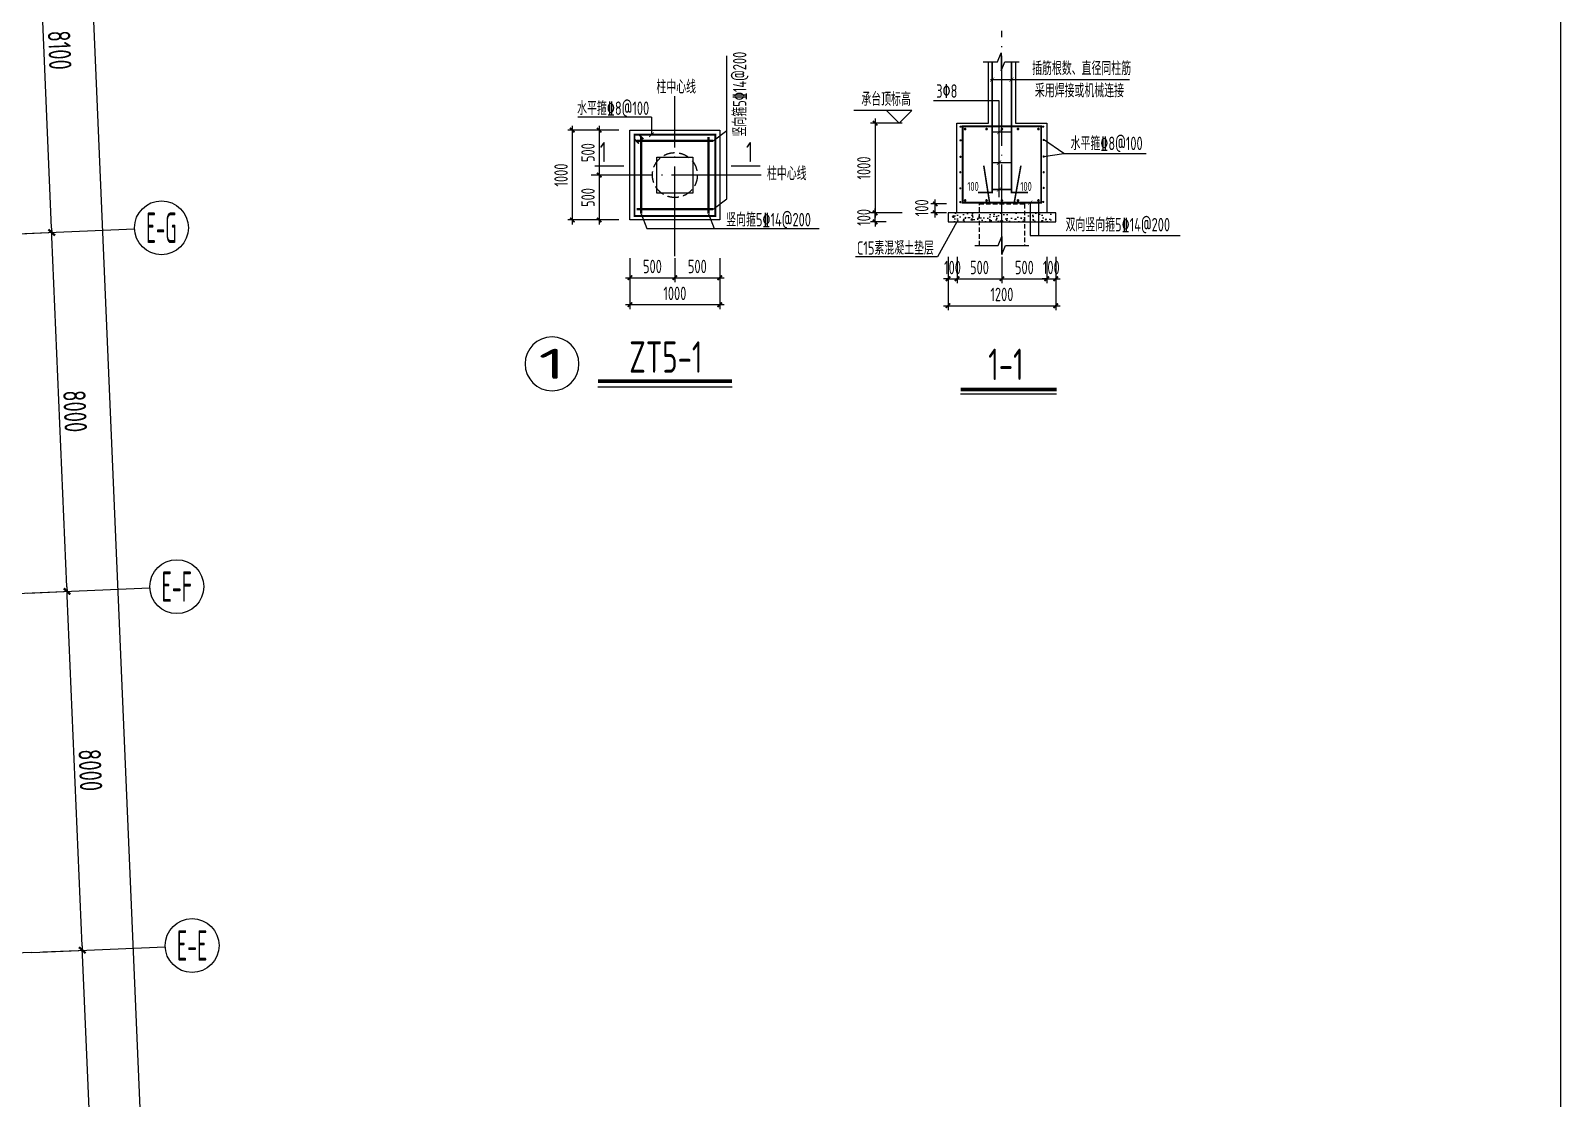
# Model space of a CAD drawing. Extents: x -57409 to 252654, y -8259 to 229119.
# Drawn here: x 218560 to 252632, y 89177 to 112960 of the extents above; entities that cross this region are included whole.
import ezdxf
from ezdxf.enums import TextEntityAlignment as Align

# ---------------------------------------------------------------- set-up
doc = ezdxf.new("R2010")
doc.units = 0
doc.header["$LTSCALE"] = 100
doc.header["$PDMODE"] = 35
doc.header["$PDSIZE"] = 200
for name, pattern in [('DASHED', [0.75, 0.5, -0.25]), ('DOTE', [2.42, 2, -0.2, 0.02, -0.2]), ('HIDDEN', [7, 5, -2])]:
    doc.linetypes.add(name, pattern=pattern)
doc.layers.get('0').update_dxf_attribs({"linetype": 'CONTINUOUS'})
doc.layers.get('Defpoints').update_dxf_attribs({"linetype": 'CONTINUOUS'})
for name, color, linetype in [('AXIS', 3, 'CONTINUOUS'), ('B-TEXT', 3, 'CONTINUOUS'), ('DIM', 3, 'CONTINUOUS'), ('dote', 253, 'DOTE'), ('TEXT', 2, 'CONTINUOUS'), ('Z-AXIS', 3, 'CONTINUOUS'), ('Z-dote', 253, 'DOTE')]:
    doc.layers.add(name, color=color, linetype=linetype)
doc.layers.add('mis', color=31, linetype='CONTINUOUS', plot=False)
doc.layers.add('rein', color=6, linetype='ByLayer', lineweight=18)
doc.styles.add('_TCH_AXIS', font='tssdeng.shx', dxfattribs={"width": 0.7, "bigfont": 'tssdchn.shx'})
doc.styles.add('COMPLEX', font='tssdeng.shx', dxfattribs={"width": 0.7, "bigfont": 'tssdchn.shx'})
doc.styles.add('Jgcad-DIM', font='tssdeng.shx', dxfattribs={"width": 0.7, "bigfont": 'tssdchn.shx'})
doc.styles.add('TSSD_Dimension', font='tssdeng.shx', dxfattribs={"width": 0.7})
doc.styles.add('TSSD_REIN', font='Tssdeng.shx', dxfattribs={"width": 0.7, "bigfont": 'tssdchn.shx'})
doc.dimstyles.new('TSSD_100_100', dxfattribs={"dimtxt": 300, "dimasz": 100, "dimexe": 100, "dimexo": 250, "dimgap": 100, "dimtad": 1, "dimdec": 0, "dimzin": 0, "dimdsep": 46, "dimtxsty": 'Jgcad-DIM', "dimblk": 'ARCHTICK', "dimblk1": 'ARCHTICK', "dimblk2": 'ARCHTICK', "dimsah": 1, "dimcen": 0, "dimdle": 100, "dimclre": 7, "dimclrt": 7, "dimadec": 3, "dimazin": 0, "dimtfac": 1, "dimtdec": 0, "dimtix": 1, "dimtmove": 2, "dimatfit": 3, "dimfxl": 1, "dimtolj": 1, "dimtzin": 0, "dimarcsym": 0})
doc.dimstyles.new('TSSD_100_100$0', dxfattribs={"dimtxt": 300, "dimasz": 100, "dimexe": 100, "dimexo": 250, "dimgap": 100, "dimtad": 1, "dimdec": 0, "dimzin": 0, "dimdsep": 46, "dimtxsty": 'TSSD_Dimension', "dimblk": '_tsdbk', "dimblk1": '_tsdbk', "dimblk2": '_tsdbk', "dimsah": 1, "dimcen": 0, "dimdle": 100, "dimclrt": 7, "dimadec": 0, "dimazin": 0, "dimtfac": 1, "dimtdec": 0, "dimtix": 1, "dimtmove": 2, "dimatfit": 3, "dimldrblk": '_tsdbk', "dimfxl": 1, "dimtolj": 1, "dimtzin": 0, "dimarcsym": 0})

# ---------------------------------------------------------------- blocks, each defined once
blk = doc.blocks.new('_tsdbk')
blk.add_line((-1, 0), (0, 0))
at = {"const_width": 0.5}
blk.add_lwpolyline([(-0.7, -0.7), (0.7, 0.7)], dxfattribs=at)
blk = doc.blocks.new('*D56')
at = {"layer": 'Defpoints', "color": 0}
for p in [(218584, 92430), (219712, 92478), (218925, 84437)]:
    blk.add_point(p, dxfattribs=at)
at = {"layer": 'Z-AXIS', "color": 0, "lineweight": -2}
for p, q in [((218834, 92440), (219812, 92482)), ((220049, 84585), (219717, 92378)), ((219175, 84447), (220153, 84489))]:
    blk.add_line(p, q, dxfattribs=at)
at = {"layer": 'Z-AXIS', "color": 0, "lineweight": -2, "xscale": 100, "yscale": 100, "zscale": 100}
for p, rotation in [((219712, 92478), 92.44398534450973), ((220053, 84485), 272.4439853445098)]:
    blk.add_blockref('_tsdbk', p, dxfattribs=dict(at, rotation=rotation))
at = {"layer": 'Z-AXIS', "color": 7, "insert": (220233, 88496), "char_height": 500, "attachment_point": 5, "rotation": 272.444, "style": 'TSSD_Dimension'}
blk.add_mtext('\\A1;8000', dxfattribs=at)
blk = doc.blocks.new('*D57')
at = {"layer": 'Defpoints', "color": 0}
for p in [(218243, 100422), (219371, 100470), (218584, 92430)]:
    blk.add_point(p, dxfattribs=at)
at = {"layer": 'Z-AXIS', "color": 0, "lineweight": -2}
for p, q in [((218493, 100433), (219471, 100475)), ((219708, 92578), (219375, 100371)), ((218834, 92440), (219812, 92482))]:
    blk.add_line(p, q, dxfattribs=at)
at = {"layer": 'Z-AXIS', "color": 0, "lineweight": -2, "xscale": 100, "yscale": 100, "zscale": 100}
for p, rotation in [((219371, 100470), 92.44398534450973), ((219712, 92478), 272.4439853445098)]:
    blk.add_blockref('_tsdbk', p, dxfattribs=dict(at, rotation=rotation))
at = {"layer": 'Z-AXIS', "color": 7, "insert": (219891, 96489), "char_height": 500, "attachment_point": 5, "rotation": 272.444, "style": 'TSSD_Dimension'}
blk.add_mtext('\\A1;8000', dxfattribs=at)
blk = doc.blocks.new('*D58')
at = {"layer": 'Defpoints', "color": 0}
for p in [(217902, 108415), (219030, 108463), (218243, 100422)]:
    blk.add_point(p, dxfattribs=at)
at = {"layer": 'Z-AXIS', "color": 0, "lineweight": -2}
for p, q in [((218152, 108426), (219130, 108467)), ((219367, 100570), (219034, 108363)), ((218493, 100433), (219471, 100475))]:
    blk.add_line(p, q, dxfattribs=at)
at = {"layer": 'Z-AXIS', "color": 0, "lineweight": -2, "xscale": 100, "yscale": 100, "zscale": 100}
for p, rotation in [((219030, 108463), 92.44398534450973), ((219371, 100470), 272.4439853445098)]:
    blk.add_blockref('_tsdbk', p, dxfattribs=dict(at, rotation=rotation))
at = {"layer": 'Z-AXIS', "color": 7, "insert": (219550, 104482), "char_height": 500, "attachment_point": 5, "rotation": 272.444, "style": 'TSSD_Dimension'}
blk.add_mtext('\\A1;8000', dxfattribs=at)
blk = doc.blocks.new('*D59')
at = {"layer": 'Defpoints', "color": 0}
for p in [(218685, 116556), (217557, 116508), (217902, 108415)]:
    blk.add_point(p, dxfattribs=at)
at = {"layer": 'Z-AXIS', "color": 0, "lineweight": -2}
for p, q in [((217806, 116518), (218784, 116560)), ((219026, 108563), (218689, 116456)), ((218152, 108426), (219130, 108467))]:
    blk.add_line(p, q, dxfattribs=at)
at = {"layer": 'Z-AXIS', "color": 0, "lineweight": -2, "xscale": 100, "yscale": 100, "zscale": 100}
for p, rotation in [((218685, 116556), 92.44398534450973), ((219030, 108463), 272.4439853445098)]:
    blk.add_blockref('_tsdbk', p, dxfattribs=dict(at, rotation=rotation))
at = {"layer": 'Z-AXIS', "color": 7, "insert": (219207, 112524), "char_height": 500, "attachment_point": 5, "rotation": 272.444, "style": 'TSSD_Dimension'}
blk.add_mtext('\\A1;8100', dxfattribs=at)
blk = doc.blocks.new('*D67')
at = {"layer": 'Defpoints', "color": 0}
for p in [(215331, 168660), (217594, 168757), (219766, 64755)]:
    blk.add_point(p, dxfattribs=at)
at = {"layer": 'Z-AXIS', "color": 0, "lineweight": -2}
for p, q in [((215580, 168671), (217694, 168761)), ((222025, 64951), (217598, 168657)), ((220015, 64765), (222129, 64856))]:
    blk.add_line(p, q, dxfattribs=at)
at = {"layer": 'Z-AXIS', "color": 0, "lineweight": -2, "xscale": 100, "yscale": 100, "zscale": 100}
for p, rotation in [((217594, 168757), 92.44398534450973), ((222029, 64851), 272.4439853445098)]:
    blk.add_blockref('_tsdbk', p, dxfattribs=dict(at, rotation=rotation))
at = {"layer": 'Z-AXIS', "color": 7, "insert": (219430, 117545), "char_height": 500, "attachment_point": 5, "rotation": 272.444, "style": 'TSSD_Dimension'}
blk.add_mtext('\\A1;104000', dxfattribs=at)
blk = doc.blocks.new('_AXISO')
blk.add_circle((0, 0), 0.5)
at = {"layer": 'B-TEXT', "style": 'COMPLEX', "width": 1.450893}
blk.add_attdef('A', text='', height=0.56, dxfattribs=at).set_placement((0.249375, -0.28), (0.749375, -0.28), align=Align.FIT)
blk = doc.blocks.new('_ArchTick')
at = {"color": 0, "linetype": 'ByBlock', "const_width": 0.4}
blk.add_lwpolyline([(-0.5, -0.5), (0.5, 0.5)], dxfattribs=at)
blk = doc.blocks.new('*D3198')
at = {"layer": 'Defpoints', "color": 0}
for p in [(238218, 110899), (237368, 108899), (238218, 108899)]:
    blk.add_point(p, dxfattribs=at)
at = {"layer": 'DIM', "color": 7, "lineweight": -2}
for p, q in [((237968, 110899), (237268, 110899)), ((237968, 108899), (237268, 108899))]:
    blk.add_line(p, q, dxfattribs=at)
at = {"layer": 'DIM', "color": 0, "lineweight": -2}
blk.add_line((237368, 110999), (237368, 108799), dxfattribs=at)
at = {"layer": 'DIM', "color": 0, "lineweight": -2, "xscale": 100, "yscale": 100, "zscale": 100}
for p, rotation in [((237368, 110899), 90), ((237368, 108899), 270)]:
    blk.add_blockref('_ArchTick', p, dxfattribs=dict(at, rotation=rotation))
at = {"layer": 'DIM', "color": 7, "insert": (237118, 109899), "char_height": 300, "attachment_point": 5, "rotation": 90, "style": 'Jgcad-DIM'}
blk.add_mtext('\\A1;1000', dxfattribs=at)
blk = doc.blocks.new('*D3199')
at = {"layer": 'Defpoints', "color": 0}
for p in [(237368, 108899), (237868, 108899), (237868, 108699)]:
    blk.add_point(p, dxfattribs=at)
at = {"layer": 'DIM', "color": 7, "lineweight": -2}
for p, q in [((237618, 108899), (237268, 108899)), ((237618, 108699), (237268, 108699))]:
    blk.add_line(p, q, dxfattribs=at)
at = {"layer": 'DIM', "color": 0, "lineweight": -2}
for p, q in [((237368, 108899), (237368, 108999)), ((237368, 108699), (237368, 108899)), ((237368, 108699), (237368, 108599))]:
    blk.add_line(p, q, dxfattribs=at)
at = {"layer": 'DIM', "color": 0, "lineweight": -2, "xscale": 100, "yscale": 100, "zscale": 100}
for p, rotation in [((237368, 108899), 270), ((237368, 108699), 90)]:
    blk.add_blockref('_ArchTick', p, dxfattribs=dict(at, rotation=rotation))
at = {"layer": 'DIM', "color": 7, "insert": (237118, 108799), "char_height": 300, "attachment_point": 5, "rotation": 90, "style": 'Jgcad-DIM'}
blk.add_mtext('\\A1;100', dxfattribs=at)
blk = doc.blocks.new('*D3200')
at = {"layer": 'Defpoints', "color": 0}
for p in [(238708, 109099), (239208, 109099), (239208, 108899)]:
    blk.add_point(p, dxfattribs=at)
at = {"layer": 'DIM', "color": 7, "lineweight": -2}
for p, q in [((238958, 109099), (238608, 109099)), ((238958, 108899), (238608, 108899))]:
    blk.add_line(p, q, dxfattribs=at)
at = {"layer": 'DIM', "color": 0, "lineweight": -2}
blk.add_line((238708, 108799), (238708, 109199), dxfattribs=at)
at = {"layer": 'DIM', "color": 0, "lineweight": -2, "xscale": 100, "yscale": 100, "zscale": 100}
for p, rotation in [((238708, 109099), 90), ((238708, 108899), 270)]:
    blk.add_blockref('_ArchTick', p, dxfattribs=dict(at, rotation=rotation))
at = {"layer": 'DIM', "color": 7, "insert": (238408, 109013), "char_height": 300, "attachment_point": 5, "rotation": 90, "style": 'Jgcad-DIM'}
blk.add_mtext('\\A1;100', dxfattribs=at)
blk = doc.blocks.new('*D3201')
at = {"layer": 'Defpoints', "color": 0}
for p in [(231909, 108142), (232909, 108142), (232909, 107456)]:
    blk.add_point(p, dxfattribs=at)
at = {"layer": 'DIM', "color": 7, "lineweight": -2}
for p, q in [((231909, 107892), (231909, 107356)), ((232909, 107892), (232909, 107356))]:
    blk.add_line(p, q, dxfattribs=at)
at = {"layer": 'DIM', "color": 0, "lineweight": -2}
blk.add_line((231809, 107456), (233009, 107456), dxfattribs=at)
at = {"layer": 'DIM', "color": 0, "lineweight": -2, "xscale": 100, "yscale": 100, "zscale": 100, "rotation": 180}
blk.add_blockref('_ArchTick', (231909, 107456), dxfattribs=at)
at = {"layer": 'DIM', "color": 0, "lineweight": -2, "xscale": 100, "yscale": 100, "zscale": 100}
blk.add_blockref('_ArchTick', (232909, 107456), dxfattribs=at)
at = {"layer": 'DIM', "color": 7, "insert": (232409, 107706), "char_height": 300, "attachment_point": 5, "style": 'Jgcad-DIM'}
blk.add_mtext('\\A1;500', dxfattribs=at)
blk = doc.blocks.new('*D3202')
at = {"layer": 'Defpoints', "color": 0}
for p in [(231909, 108142), (233909, 108142), (233909, 106856)]:
    blk.add_point(p, dxfattribs=at)
at = {"layer": 'DIM', "color": 7, "lineweight": -2}
for p, q in [((231909, 107892), (231909, 106756)), ((233909, 107892), (233909, 106756))]:
    blk.add_line(p, q, dxfattribs=at)
at = {"layer": 'DIM', "color": 0, "lineweight": -2}
blk.add_line((231809, 106856), (234009, 106856), dxfattribs=at)
at = {"layer": 'DIM', "color": 0, "lineweight": -2, "xscale": 100, "yscale": 100, "zscale": 100, "rotation": 180}
blk.add_blockref('_ArchTick', (231909, 106856), dxfattribs=at)
at = {"layer": 'DIM', "color": 0, "lineweight": -2, "xscale": 100, "yscale": 100, "zscale": 100}
blk.add_blockref('_ArchTick', (233909, 106856), dxfattribs=at)
at = {"layer": 'DIM', "color": 7, "insert": (232909, 107106), "char_height": 300, "attachment_point": 5, "style": 'Jgcad-DIM'}
blk.add_mtext('\\A1;1000', dxfattribs=at)
blk = doc.blocks.new('*D3203')
at = {"layer": 'Defpoints', "color": 0}
for p in [(232909, 108142), (233909, 108142), (233909, 107456)]:
    blk.add_point(p, dxfattribs=at)
at = {"layer": 'DIM', "color": 7, "lineweight": -2}
for p, q in [((232909, 107892), (232909, 107356)), ((233909, 107892), (233909, 107356))]:
    blk.add_line(p, q, dxfattribs=at)
at = {"layer": 'DIM', "color": 0, "lineweight": -2}
blk.add_line((232809, 107456), (234009, 107456), dxfattribs=at)
at = {"layer": 'DIM', "color": 0, "lineweight": -2, "xscale": 100, "yscale": 100, "zscale": 100, "rotation": 180}
blk.add_blockref('_ArchTick', (232909, 107456), dxfattribs=at)
at = {"layer": 'DIM', "color": 0, "lineweight": -2, "xscale": 100, "yscale": 100, "zscale": 100}
blk.add_blockref('_ArchTick', (233909, 107456), dxfattribs=at)
at = {"layer": 'DIM', "color": 7, "insert": (233409, 107706), "char_height": 300, "attachment_point": 5, "style": 'Jgcad-DIM'}
blk.add_mtext('\\A1;500', dxfattribs=at)
blk = doc.blocks.new('*D3204')
at = {"layer": 'Defpoints', "color": 0}
for p in [(231909, 110742), (231224, 109742), (231909, 109742)]:
    blk.add_point(p, dxfattribs=at)
at = {"layer": 'DIM', "color": 7, "lineweight": -2}
for p, q in [((231659, 110742), (231124, 110742)), ((231659, 109742), (231124, 109742))]:
    blk.add_line(p, q, dxfattribs=at)
at = {"layer": 'DIM', "color": 0, "lineweight": -2}
blk.add_line((231224, 110842), (231224, 109642), dxfattribs=at)
at = {"layer": 'DIM', "color": 0, "lineweight": -2, "xscale": 100, "yscale": 100, "zscale": 100}
for p, rotation in [((231224, 110742), 90), ((231224, 109742), 270)]:
    blk.add_blockref('_ArchTick', p, dxfattribs=dict(at, rotation=rotation))
at = {"layer": 'DIM', "color": 7, "insert": (230974, 110242), "char_height": 300, "attachment_point": 5, "rotation": 90, "style": 'Jgcad-DIM'}
blk.add_mtext('\\A1;500', dxfattribs=at)
blk = doc.blocks.new('*D3205')
at = {"layer": 'Defpoints', "color": 0}
for p in [(231909, 110742), (230624, 108742), (231909, 108742)]:
    blk.add_point(p, dxfattribs=at)
at = {"layer": 'DIM', "color": 7, "lineweight": -2}
for p, q in [((231659, 110742), (230524, 110742)), ((231659, 108742), (230524, 108742))]:
    blk.add_line(p, q, dxfattribs=at)
at = {"layer": 'DIM', "color": 0, "lineweight": -2}
blk.add_line((230624, 110842), (230624, 108642), dxfattribs=at)
at = {"layer": 'DIM', "color": 0, "lineweight": -2, "xscale": 100, "yscale": 100, "zscale": 100}
for p, rotation in [((230624, 110742), 90), ((230624, 108742), 270)]:
    blk.add_blockref('_ArchTick', p, dxfattribs=dict(at, rotation=rotation))
at = {"layer": 'DIM', "color": 7, "insert": (230374, 109742), "char_height": 300, "attachment_point": 5, "rotation": 90, "style": 'Jgcad-DIM'}
blk.add_mtext('\\A1;1000', dxfattribs=at)
blk = doc.blocks.new('*D3206')
at = {"layer": 'Defpoints', "color": 0}
for p in [(231909, 109742), (231224, 108742), (231909, 108742)]:
    blk.add_point(p, dxfattribs=at)
at = {"layer": 'DIM', "color": 7, "lineweight": -2}
for p, q in [((231659, 109742), (231124, 109742)), ((231659, 108742), (231124, 108742))]:
    blk.add_line(p, q, dxfattribs=at)
at = {"layer": 'DIM', "color": 0, "lineweight": -2}
blk.add_line((231224, 109842), (231224, 108642), dxfattribs=at)
at = {"layer": 'DIM', "color": 0, "lineweight": -2, "xscale": 100, "yscale": 100, "zscale": 100}
for p, rotation in [((231224, 109742), 90), ((231224, 108742), 270)]:
    blk.add_blockref('_ArchTick', p, dxfattribs=dict(at, rotation=rotation))
at = {"layer": 'DIM', "color": 7, "insert": (230974, 109242), "char_height": 300, "attachment_point": 5, "rotation": 90, "style": 'Jgcad-DIM'}
blk.add_mtext('\\A1;500', dxfattribs=at)
blk = doc.blocks.new('*D3207')
at = {"layer": 'Defpoints', "color": 0}
for p in [(238993, 108174), (239193, 108174), (239193, 107433)]:
    blk.add_point(p, dxfattribs=at)
at = {"layer": 'DIM', "color": 7, "lineweight": -2}
for p, q in [((238993, 107924), (238993, 107333)), ((239193, 107924), (239193, 107333))]:
    blk.add_line(p, q, dxfattribs=at)
at = {"layer": 'DIM', "color": 0, "lineweight": -2}
for p, q in [((238993, 107433), (238893, 107433)), ((238993, 107433), (239193, 107433)), ((239193, 107433), (239293, 107433))]:
    blk.add_line(p, q, dxfattribs=at)
at = {"layer": 'DIM', "color": 0, "lineweight": -2, "xscale": 100, "yscale": 100, "zscale": 100}
blk.add_blockref('_ArchTick', (238993, 107433), dxfattribs=at)
at = {"layer": 'DIM', "color": 0, "lineweight": -2, "xscale": 100, "yscale": 100, "zscale": 100, "rotation": 180}
blk.add_blockref('_ArchTick', (239193, 107433), dxfattribs=at)
at = {"layer": 'DIM', "color": 7, "insert": (239093, 107683), "char_height": 300, "attachment_point": 5, "style": 'Jgcad-DIM'}
blk.add_mtext('\\A1;100', dxfattribs=at)
blk = doc.blocks.new('*D3208')
at = {"layer": 'Defpoints', "color": 0}
for p in [(238993, 108174), (241393, 108174), (241393, 106833)]:
    blk.add_point(p, dxfattribs=at)
at = {"layer": 'DIM', "color": 7, "lineweight": -2}
for p, q in [((238993, 107924), (238993, 106733)), ((241393, 107924), (241393, 106733))]:
    blk.add_line(p, q, dxfattribs=at)
at = {"layer": 'DIM', "color": 0, "lineweight": -2}
blk.add_line((238893, 106833), (241493, 106833), dxfattribs=at)
at = {"layer": 'DIM', "color": 0, "lineweight": -2, "xscale": 100, "yscale": 100, "zscale": 100, "rotation": 180}
blk.add_blockref('_ArchTick', (238993, 106833), dxfattribs=at)
at = {"layer": 'DIM', "color": 0, "lineweight": -2, "xscale": 100, "yscale": 100, "zscale": 100}
blk.add_blockref('_ArchTick', (241393, 106833), dxfattribs=at)
at = {"layer": 'DIM', "color": 7, "insert": (240193, 107083), "char_height": 300, "attachment_point": 5, "style": 'Jgcad-DIM'}
blk.add_mtext('\\A1;1200', dxfattribs=at)
blk = doc.blocks.new('*D3209')
at = {"layer": 'Defpoints', "color": 0}
for p in [(239193, 108174), (240193, 108174), (240193, 107433)]:
    blk.add_point(p, dxfattribs=at)
at = {"layer": 'DIM', "color": 7, "lineweight": -2}
for p, q in [((239193, 107924), (239193, 107333)), ((240193, 107924), (240193, 107333))]:
    blk.add_line(p, q, dxfattribs=at)
at = {"layer": 'DIM', "color": 0, "lineweight": -2}
blk.add_line((239093, 107433), (240293, 107433), dxfattribs=at)
at = {"layer": 'DIM', "color": 0, "lineweight": -2, "xscale": 100, "yscale": 100, "zscale": 100, "rotation": 180}
blk.add_blockref('_ArchTick', (239193, 107433), dxfattribs=at)
at = {"layer": 'DIM', "color": 0, "lineweight": -2, "xscale": 100, "yscale": 100, "zscale": 100}
blk.add_blockref('_ArchTick', (240193, 107433), dxfattribs=at)
at = {"layer": 'DIM', "color": 7, "insert": (239693, 107683), "char_height": 300, "attachment_point": 5, "style": 'Jgcad-DIM'}
blk.add_mtext('\\A1;500', dxfattribs=at)
blk = doc.blocks.new('*D3210')
at = {"layer": 'Defpoints', "color": 0}
for p in [(241193, 108174), (241393, 108174), (241393, 107433)]:
    blk.add_point(p, dxfattribs=at)
at = {"layer": 'DIM', "color": 7, "lineweight": -2}
for p, q in [((241193, 107924), (241193, 107333)), ((241393, 107924), (241393, 107333))]:
    blk.add_line(p, q, dxfattribs=at)
at = {"layer": 'DIM', "color": 0, "lineweight": -2}
for p, q in [((241193, 107433), (241093, 107433)), ((241193, 107433), (241393, 107433)), ((241393, 107433), (241493, 107433))]:
    blk.add_line(p, q, dxfattribs=at)
at = {"layer": 'DIM', "color": 0, "lineweight": -2, "xscale": 100, "yscale": 100, "zscale": 100}
blk.add_blockref('_ArchTick', (241193, 107433), dxfattribs=at)
at = {"layer": 'DIM', "color": 0, "lineweight": -2, "xscale": 100, "yscale": 100, "zscale": 100, "rotation": 180}
blk.add_blockref('_ArchTick', (241393, 107433), dxfattribs=at)
at = {"layer": 'DIM', "color": 7, "insert": (241293, 107683), "char_height": 300, "attachment_point": 5, "style": 'Jgcad-DIM'}
blk.add_mtext('\\A1;100', dxfattribs=at)
blk = doc.blocks.new('*D3211')
at = {"layer": 'Defpoints', "color": 0}
for p in [(240193, 108174), (241193, 108174), (241193, 107433)]:
    blk.add_point(p, dxfattribs=at)
at = {"layer": 'DIM', "color": 7, "lineweight": -2}
for p, q in [((240193, 107924), (240193, 107333)), ((241193, 107924), (241193, 107333))]:
    blk.add_line(p, q, dxfattribs=at)
at = {"layer": 'DIM', "color": 0, "lineweight": -2}
blk.add_line((240093, 107433), (241293, 107433), dxfattribs=at)
at = {"layer": 'DIM', "color": 0, "lineweight": -2, "xscale": 100, "yscale": 100, "zscale": 100, "rotation": 180}
blk.add_blockref('_ArchTick', (240193, 107433), dxfattribs=at)
at = {"layer": 'DIM', "color": 0, "lineweight": -2, "xscale": 100, "yscale": 100, "zscale": 100}
blk.add_blockref('_ArchTick', (241193, 107433), dxfattribs=at)
at = {"layer": 'DIM', "color": 7, "insert": (240693, 107683), "char_height": 300, "attachment_point": 5, "style": 'Jgcad-DIM'}
blk.add_mtext('\\A1;500', dxfattribs=at)

msp = doc.modelspace()

# ---------------------------------------------------------------- hatches: boundary and pattern name
at = {"layer": 'TEXT'}
h = msp.add_hatch(dxfattribs=at)
h.set_pattern_fill('AR-CONC', color=256, scale=1.5, style=0)
h.set_pattern_definition([(50, (181505.56, 116383.66), (273.277, -23.9086), [28.575, -314.325]), (355, (181505.56, 116383.66), (-52.8642, 286.585), [22.86, -251.46]), (100.451, (181528.33, 116381.67), (220.4138, 262.675), [24.285, -267.135]), (46.1842, (181505.56, 116459.86), (406.6186, -63.0635), [42.8625, -471.4875]), (96.6356, (181539.44, 116454.6), (356.1064, 371.1383), [36.4275, -400.7025]), (351.184, (181505.56, 116459.86), (356.107, 371.1377), [34.29, -377.19]), (21, (181543.66, 116440.81), (227.4223, -153.3983), [28.575, -314.325]), (326, (181543.66, 116440.8), (92.703, 276.282), [22.86, -251.46]), (71.4514, (181562.6, 116428.03), (320.1247, 122.8843), [24.285, -267.135]), (37.5, (181505.56, 116383.66), (4.6329, 126.83256), [0, -248.412, 0, -255.27, 0, -252.4125]), (7.5, (181505.56, 116383.66), (100.2295, 150.27086), [0, -145.542, 0, -242.697, 0, -96.2025]), (327.5, (181420.59, 116383.66), (203.3859, -8.59312), [0, -95.25, 0, -297.18, 0, -394.335]), (317.5, (181382.5, 116383.66), (222.19377, 38.13974), [0, -123.825, 0, -197.358, 0, -280.035])])
h.paths.add_polyline_path([(239792.6, 108698.9), (239792.6, 108898.9), (239292.6, 108898.9), (239092.6, 108898.9), (239092.6, 108698.9)])
h.paths.add_polyline_path([(240192.6, 108698.9), (240192.6, 108898.9), (239792.6, 108898.9), (239792.6, 108698.9)])
h.paths.add_polyline_path([(240192.6, 108898.9), (240192.6, 108698.9), (240592.6, 108698.9), (240592.6, 108898.9)])
h.paths.add_polyline_path([(241292.6, 108698.9), (241292.6, 108757.1), (241064.2, 108898.9), (240592.6, 108898.9), (240592.6, 108698.9)])
h.paths.add_polyline_path([(241292.6, 108898.9), (241092.6, 108898.9), (241064.2, 108898.9), (241292.6, 108757.1)], flags=17)

# ---------------------------------------------------------------- linework, layer by layer
at = {"layer": 'dote', "ltscale": 10}
msp.add_line((218584.3, 92429.5), (211490.8, 92126.8), dxfattribs=at)
at = {"layer": 'mis'}
msp.add_lwpolyline([(23132, 229118.7), (252632, 229118.7), (252632, -6908), (23132, -6908)], close=True, dxfattribs=at)
at = {"layer": 'rein', "const_width": 40}
for points in [[(241067.6, 109126.6), (239317.8, 109126.6), (239317.8, 110828.6), (241067.6, 110828.6)], [(232009.5, 110641.6), (233809.5, 110641.6), (233809.5, 108831), (232009.5, 108831)]]:
    msp.add_lwpolyline(points, close=True, dxfattribs=at)
at = {"layer": 'rein'}
for points, const_width in [([(232109.5, 110441.6), (232009.5, 110541.6)], 40), ([(233759.5, 110502.2), (232059.5, 110502.2)], 50), ([(232209.5, 110541.6), (232109.5, 110641.6)], 40), ([(232159.5, 108881), (232159.5, 110591.6)], 50), ([(233659.5, 108881), (233659.5, 110591.6)], 50), ([(233759.5, 108981), (232059.5, 108981)], 50)]:
    msp.add_lwpolyline(points, dxfattribs=dict(at, const_width=const_width))
at = {"layer": 'TEXT'}
for p, q in [((234065.1, 109214.6), (234065.1, 112401)), ((239892.6, 110898.9), (239892.6, 112249.8)), ((240492.6, 112249.8), (240492.6, 110898.9)), ((240130.7, 111398.9), (238672, 111398.9)), ((240130.7, 109251.7), (240130.7, 111398.9)), ((232387.1, 111029.1), (230745, 111029.1)), ((232387.1, 111029.1), (232387.1, 110641.6)), ((233759.5, 110502.2), (234065.1, 110735.8)), ((241570.5, 110222), (241123.1, 110534.5)), ((241123.1, 110154), (241570.5, 110222)), ((241570.5, 110222), (243403.7, 110222)), ((233759.5, 108981), (234065.1, 109214.6)), ((240821.4, 109126.6), (240821.4, 108393.3)), ((241007.4, 109176.5), (241007.4, 108393.3)), ((232159.5, 108881), (232282.5, 108550.2)), ((233659.5, 108881), (233782.5, 108550.2)), ((239192.6, 108698.9), (238758.9, 107920.4)), ((232282.5, 108550.2), (236122, 108550.2)), ((240821.4, 108393.3), (244160.7, 108393.3)), ((238758.9, 107920.4), (236932.6, 107920.4)), ((239273, 104867.1), (241409.4, 104867.1))]:
    msp.add_line(p, q, dxfattribs=at)
at = {"layer": 'TEXT', "linetype": 'DASHED', "ltscale": 2}
for p, q in [((239692.6, 109098.9), (240692.6, 109098.9)), ((239692.6, 108174.2), (239692.6, 109098.9)), ((240692.6, 109098.9), (240692.6, 108174.2))]:
    msp.add_line(p, q, dxfattribs=at)
at = {"layer": 'TEXT'}
for points in [[(239778, 112264.3), (240098, 112264.3), (240178, 112464.3), (240178, 112064.3), (240258, 112264.3), (240578, 112264.3)], [(239937.7, 111867.5), (243035.5, 111867.5)], [(237622.6, 111181.7), (237905.4, 110898.9), (238188.3, 111181.7), (236895.7, 111181.7)], [(240492.6, 110898.9), (241192.6, 110898.9), (241192.6, 108898.9), (239192.6, 108898.9), (239192.6, 110898.9)], [(239192.6, 110898.9), (239892.6, 110898.9)], [(239192.6, 108898.9), (238992.6, 108898.9), (238992.6, 108698.9), (241392.6, 108698.9), (241392.6, 108898.9), (241192.6, 108898.9)], [(239592.6, 108174.2), (240112.6, 108174.2), (240192.6, 108374.2), (240192.6, 107974.2), (240272.6, 108174.2), (240792.6, 108174.2)], [(231195.7, 105028.9), (234181.7, 105028.9)]]:
    msp.add_lwpolyline(points, dxfattribs=at)
for points, const_width in [([(239977.9, 112249.8), (239977.9, 109354.3), (239657.9, 109354.3)], 40), ([(240407.3, 112249.8), (240407.3, 109354.3), (240777.3, 109354.3)], 40), ([(239929.9, 111819.5), (240025.9, 111915.5)], 12), ([(240360.3, 111819.5), (240456.3, 111915.5)], 12), ([(240082.7, 110650.9), (240178.7, 110746.9)], 12), ([(232337.1, 110591.6), (232437.1, 110691.6)], 20), ([(239977.9, 110698.9), (240409.8, 110698.9)], 30), ([(240082.7, 109972.9), (240178.7, 110068.9)], 12), ([(231122.9, 109941), (231776.3, 109941)], 30), ([(234157.9, 109941), (234811.2, 109941)], 30), ([(239977.9, 110020.9), (240409.8, 110020.9)], 30), ([(239977.9, 109420.3), (240409.8, 109420.3)], 30), ([(240082.7, 109372.3), (240178.7, 109468.3)], 12), ([(240773.4, 109078.6), (240869.4, 109174.6)], 12), ([(231195.7, 105152.9), (234181.7, 105152.9)], 80), ([(239273, 104967.1), (241409.4, 104967.1)], 80)]:
    msp.add_lwpolyline(points, dxfattribs=dict(at, const_width=const_width))
for points in [[(231909.5, 110741.6), (233909.5, 110741.6), (233909.5, 108741.6), (231909.5, 108741.6)], [(232509.5, 110141.6), (233309.5, 110141.6), (233309.5, 109341.6), (232509.5, 109341.6)]]:
    msp.add_lwpolyline(points, close=True, dxfattribs=at)
for points, const_width in [([(239259.6, 110819.1, 1), (239284.6, 110819.1, 1)], 25), ([(239359.2, 110766.5, 1), (239389.2, 110766.5, 1)], 30), ([(239835.3, 110766.5, 1), (239865.3, 110766.5, 1)], 30), ([(240207, 110766.5, -1), (240177, 110766.5, -1)], 30), ([(240566.4, 110766.5, -1), (240536.4, 110766.5, -1)], 30), ([(240992.4, 110766.5, 1), (241022.4, 110766.5, 1)], 30), ([(241099.3, 110820.1, 1), (241124.3, 110820.1, 1)], 25), ([(239259.6, 110515.3, 1), (239284.6, 110515.3, 1)], 25), ([(241110.6, 110522, 1), (241135.6, 110522, 1)], 25), ([(239259.6, 110147.3, 1), (239284.6, 110147.3, 1)], 25), ([(241110.6, 110154, 1), (241135.6, 110154, 1)], 25), ([(239253.9, 109804.6, 1), (239278.9, 109804.6, 1)], 25), ([(241111.4, 109804.6, 1), (241136.4, 109804.6, 1)], 25), ([(239253.9, 109446.3, 1), (239278.9, 109446.3, 1)], 25), ([(241111.4, 109456.4, 1), (241136.4, 109456.4, 1)], 25), ([(239253.9, 109138.8, 1), (239278.9, 109138.8, 1)], 25), ([(239359.2, 109176.5, 1), (239389.2, 109176.5, 1)], 30), ([(239835.3, 109176.5, 1), (239865.3, 109176.5, 1)], 30), ([(240207, 109176.5, -1), (240177, 109176.5, -1)], 30), ([(240566.4, 109176.5, -1), (240536.4, 109176.5, -1)], 30), ([(240992.4, 109176.5, 1), (241022.4, 109176.5, 1)], 30), ([(241100, 109143.2, 1), (241125, 109143.2, 1)], 25)]:
    msp.add_lwpolyline(points, format="xyb", close=True, dxfattribs=dict(at, const_width=const_width))
at = {"layer": 'TEXT', "linetype": 'DASHED', "ltscale": 4, "const_width": 35}
for points in [[(239922.9, 109098.9), (239789.1, 109951.6)], [(240462.3, 109098.9), (240616.1, 109951.6)]]:
    msp.add_lwpolyline(points, dxfattribs=at)
at = {"layer": 'TEXT', "linetype": 'HIDDEN', "ltscale": 0.5}
msp.add_circle((232909.5, 109741.6), 500, dxfattribs=at)
at = {"layer": 'Z-AXIS'}
for p, q in [((217902.1, 108415), (220874.8, 108541.9)), ((218243.2, 100422.3), (221215.9, 100549.2)), ((218584.3, 92429.5), (221557.1, 92556.4))]:
    msp.add_line(p, q, dxfattribs=at)
at = {"layer": 'Z-dote', "ltscale": 10}
msp.add_line((240192.6, 107974.2), (240192.6, 112950.8), dxfattribs=at)
for points in [[(232909.5, 107935.3), (232909.5, 111500.7)], [(234832.8, 109741.6), (231042.4, 109741.6)]]:
    msp.add_lwpolyline(points, dxfattribs=at)

# ---------------------------------------------------------------- block references
at = {"layer": 'AXIS', "linetype": 'ByBlock'}
ref = msp.add_blockref('_AXISO', (230172.7, 105537.1), dxfattribs=dict(at, xscale=-1200, yscale=1200, zscale=1200, rotation=180))
ref.add_attrib('A', '1', dxfattribs={"height": 672, "style": 'COMPLEX', "width": 2.579365}).set_placement((229872.7, 105201.1, 0), (230472.7, 105201.1, 0), align=Align.FIT)
at = {"layer": 'Z-AXIS'}
ref = msp.add_blockref('_AXISO', (221474.2, 108567.5), dxfattribs=dict(at, xscale=1199.999999999998, yscale=1200, zscale=1200, rotation=359.9996457873818))
ref.add_attrib('A', 'E-G', dxfattribs={"color": 7, "height": 678.82, "rotation": 359.99965, "style": '_TCH_AXIS', "width": 0.433333}).set_placement((221134.8, 108228.1), (221813.6, 108228), align=Align.FIT)
ref = msp.add_blockref('_AXISO', (221815.4, 100574.7), dxfattribs=dict(at, xscale=1199.999999999998, yscale=1200, zscale=1200, rotation=359.9996457873818))
ref.add_attrib('A', 'E-F', dxfattribs={"color": 7, "height": 678.82, "rotation": 359.99965, "style": '_TCH_AXIS', "width": 0.448276}).set_placement((221476, 100235.3), (222154.8, 100235.3), align=Align.FIT)
ref = msp.add_blockref('_AXISO', (222156.5, 92582), dxfattribs=dict(at, xscale=1199.999999999998, yscale=1200, zscale=1200, rotation=359.9996457873818))
ref.add_attrib('A', 'E-E', dxfattribs={"color": 7, "height": 678.82, "rotation": 359.99965, "style": '_TCH_AXIS', "width": 0.448276}).set_placement((221817.1, 92242.6), (222495.9, 92242.6), align=Align.FIT)

# ---------------------------------------------------------------- texts
at = {"layer": 'TEXT', "style": 'TSSD_REIN', "width": 0.7}
msp.add_text('竖向箍5%%13214@200', height=300, rotation=90, dxfattribs=at).set_placement((234502.3, 110601.4))
for s, height, p in [('插筋根数、直径同柱筋', 300, (240865.8, 111967.5)), ('柱中心线', 300, (232498.1, 111556.4)), ('3%%1308', 300, (238729.7, 111463.1)), ('采用焊接或机械连接', 300, (240927.7, 111472.5)), ('水平箍%%1328@100', 300, (230731.9, 111081.2)), ('1', 450, (231239.1, 110029.9)), ('1', 450, (234495.6, 110029.9)), ('水平箍%%1328@100', 300, (241722.7, 110297.3)), ('柱中心线', 300, (234960.3, 109626.6)), ('100', 200, (239422.9, 109388.9)), ('100', 200, (240604.3, 109388.9)), ('竖向箍5%%13214@200', 300, (234052.4, 108598.4)), ('双向竖向箍5%%13214@200', 300, (241610.3, 108487.2)), ('C15素混凝土垫层', 300, (236963.6, 107967.5))]:
    msp.add_text(s, height=height, dxfattribs=at).set_placement(p)
msp.add_text('承台顶标高', height=300, dxfattribs=at).set_placement((238164, 111281.7), align=Align.RIGHT)
for s, p in [('ZT5-1', (232707.2, 105338.7)), ('1-1', (240282.9, 105176.3))]:
    msp.add_text(s, height=700, dxfattribs=at).set_placement(p, align=Align.CENTER)

# ---------------------------------------------------------------- dimensions: what is measured, and where the dimension line sits
at = {"layer": 'DIM'}
for base, p1, p2, angle, picture, middle in [((230623.7, 108741.6), (231909.5, 110741.6), (231909.5, 108741.6), 270, '*D3205', (230373.7, 109741.6)), ((231223.7, 109741.6), (231909.5, 110741.6), (231909.5, 109741.6), 270, '*D3204', (230973.7, 110241.6)), ((237368.2, 108898.9), (238217.6, 110898.9), (238217.6, 108898.9), 90, '*D3198', (237118.2, 109898.9)), ((231223.7, 108741.6), (231909.5, 109741.6), (231909.5, 108741.6), 270, '*D3206', (230973.7, 109241.6))]:
    dim = msp.add_linear_dim(base=base, p1=p1, p2=p2, angle=angle, dimstyle='TSSD_100_100', override={"dimlfac": 0.5}, dxfattribs=at)
    dim.commit()
    dim.dimension.update_dxf_attribs({"geometry": picture, "text_midpoint": middle})
dim = msp.add_aligned_dim(p1=(237868.2, 108698.9), p2=(237868.2, 108898.9), distance=500, text='100', dimstyle='TSSD_100_100', override={"dimlfac": 0.5}, dxfattribs=at)
dim.commit()
dim.dimension.update_dxf_attribs({"geometry": '*D3199', "text_midpoint": (237118.2, 108798.9)})
dim = msp.add_linear_dim(base=(238707.8, 109098.9), p1=(239207.8, 108898.9), p2=(239207.8, 109098.9), angle=90, text='100', dimstyle='TSSD_100_100', override={"dimlfac": 0.5}, dxfattribs=at)
dim.commit()
dim.dimension.update_dxf_attribs({"geometry": '*D3200', "text_midpoint": (238407.8, 109013.5), "dimtype": 161})
for base, p1, p2, picture, middle in [((232909.5, 107455.8), (231909.5, 108141.6), (232909.5, 108141.6), '*D3201', (232409.5, 107705.8)), ((233909.5, 106855.8), (231909.5, 108141.6), (233909.5, 108141.6), '*D3202', (232909.5, 107105.8)), ((233909.5, 107455.8), (232909.5, 108141.6), (233909.5, 108141.6), '*D3203', (233409.5, 107705.8)), ((239192.6, 107433.2), (238992.6, 108174.2), (239192.6, 108174.2), '*D3207', (239092.6, 107683.2)), ((241392.6, 106833.2), (238992.6, 108174.2), (241392.6, 108174.2), '*D3208', (240192.6, 107083.2)), ((240192.6, 107433.2), (239192.6, 108174.2), (240192.6, 108174.2), '*D3209', (239692.6, 107683.2)), ((241192.6, 107433.2), (240192.6, 108174.2), (241192.6, 108174.2), '*D3211', (240692.6, 107683.2)), ((241392.6, 107433.2), (241192.6, 108174.2), (241392.6, 108174.2), '*D3210', (241292.6, 107683.2))]:
    dim = msp.add_linear_dim(base=base, p1=p1, p2=p2, dimstyle='TSSD_100_100', override={"dimlfac": 0.5}, dxfattribs=at)
    dim.commit()
    dim.dimension.update_dxf_attribs({"geometry": picture, "text_midpoint": middle})
at = {"layer": 'Z-AXIS'}
dim = msp.add_linear_dim(base=(217594.2, 168756.8), p1=(219765.5, 64754.7), p2=(215330.7, 168660.1), angle=92.44399, dimstyle='TSSD_100_100$0', override={"dimtxt": 500}, dxfattribs=at)
dim.commit()
dim.dimension.update_dxf_attribs({"geometry": '*D67', "text_midpoint": (219429.7, 117544.7), "dimtype": 160})
for base, p1, p2, picture, middle in [((218684.6, 116555.8), (217902.1, 108415), (217556.7, 116507.6), '*D59', (219207, 112524.4)), ((219030, 108463.1), (218243.2, 100422.3), (217902.1, 108415), '*D58', (219550.2, 104481.7)), ((219371.1, 100470.4), (218584.3, 92429.5), (218243.2, 100422.3), '*D57', (219891.4, 96489)), ((219712.3, 92477.7), (218925.5, 84436.8), (218584.3, 92429.5), '*D56', (220232.5, 88496.3))]:
    dim = msp.add_linear_dim(base=base, p1=p1, p2=p2, angle=92.44399, dimstyle='TSSD_100_100$0', override={"dimtxt": 500}, dxfattribs=at)
    dim.commit()
    dim.dimension.update_dxf_attribs({"geometry": picture, "text_midpoint": middle})

doc.saveas('drawing.dxf')
